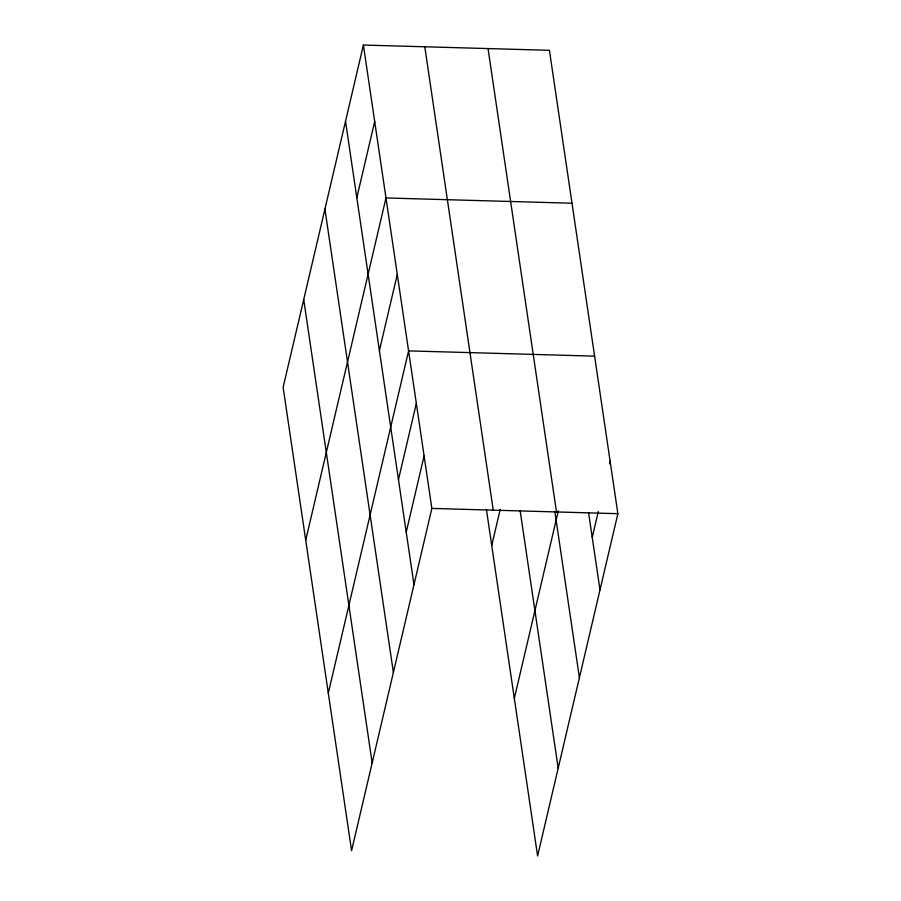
<?xml version="1.0" encoding="UTF-8"?>
<svg xmlns="http://www.w3.org/2000/svg" width="901" height="901" viewBox="0 0 901 901"><rect width="100%" height="100%" fill="white"/><g stroke="black" fill="none" stroke-linecap="round" stroke-linejoin="round"><path stroke-width="1.35" d="M363.396 45.05L283.128 387.317L351.581 850.69L431.861 508.423L363.396 45.05L549.419 50.31L617.872 513.683L537.604 855.95L486.394 509.347M356.819 197.747L374.692 121.511M305.709 540.228L385.988 197.961L572.011 203.221M379.4 350.658L397.285 274.422M328.302 693.139L408.581 350.883L594.604 356.143M398.456 479.636L416.341 403.389M406.216 532.153L424.101 455.906M491.732 545.488L500.156 509.572M514.325 698.399L558.316 510.856M592.239 537.413L598.298 511.543M609.481 463.891L610.123 461.166M431.861 508.423L617.872 513.683M588.556 512.534L599.998 589.93M488.038 48.575L556.491 511.948M554.892 511.824L579.399 677.71M520.125 510.529L558.192 768.159M424.788 46.784L493.241 510.157M345.522 121.286L413.976 584.67M324.923 209.077L393.388 672.45M303.716 299.526L372.169 762.899"/></g></svg>
